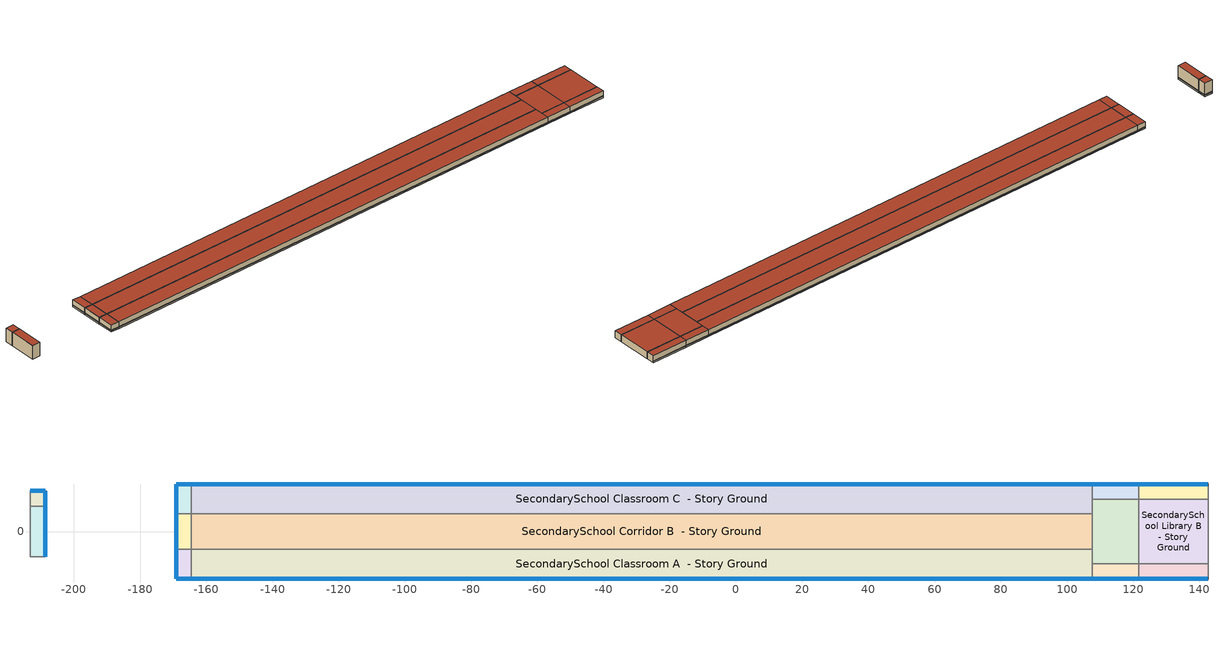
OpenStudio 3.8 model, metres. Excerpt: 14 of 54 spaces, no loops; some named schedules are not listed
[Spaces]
SecondarySchool Classroom A end_a - Story Ground
 floor ground (Foundation F 126 Perim 1346 Area 4062): -169.07,-14.28 -169.07,-5.4 -164.5,-5.4 -164.5,-14.28 z0
 wall outside: -169.07,-5.4 -169.07,-14.28 -164.5,-14.28 z0:3.96
 wall to SecondarySchool Corridor B end_a - Story Ground: -164.5,-5.4 -169.07,-5.4 z0:3.96
 wall to SecondarySchool Classroom A  - Story Ground: -164.5,-14.28 -164.5,-5.4 z0:3.96
 window (Window U-0.56 SHGC 0.39): -169.05,-14.28 -164.53,-14.28 / -169.07,-5.42 -169.07,-14.26 z0.76:1
 roof outside: -164.5,-14.28 -164.5,-5.4 -169.07,-5.4 -169.07,-14.28 z3.96
SecondarySchool Corridor B end_a - Story Ground
 floor ground (Foundation F 126 Perim 108 Area 4937): -169.07,-5.4 -169.07,5.4 -164.5,5.4 -164.5,-5.4 z0
 wall outside: -169.07,5.4 -169.07,-5.4 z0:3.96
 wall to SecondarySchool Classroom C end_a - Story Ground: -164.5,5.4 -169.07,5.4 z0:3.96
 wall to SecondarySchool Corridor B  - Story Ground: -164.5,-5.4 -164.5,5.4 z0:3.96
 window (Window U-0.56 SHGC 0.39): -169.07,5.37 -169.07,-5.37 z0.76:1
 roof outside: -164.5,-5.4 -164.5,5.4 -169.07,5.4 -169.07,-5.4 z3.96
SecondarySchool Classroom C end_a - Story Ground
 floor ground (Foundation F 126 Perim 1346 Area 4062): -169.07,5.4 -169.07,14.28 -164.5,14.28 -164.5,5.4 z0
 wall outside: -164.5,14.28 -169.07,14.28 -169.07,5.4 z0:3.96
 wall to SecondarySchool Classroom C  - Story Ground: -164.5,5.4 -164.5,14.28 z0:3.96
 window (Window U-0.56 SHGC 0.39): -169.07,14.26 -169.07,5.42 / -164.53,14.28 -169.05,14.28 z0.76:1
 roof outside: -164.5,5.4 -164.5,14.28 -169.07,14.28 -169.07,5.4 z3.96
SecondarySchool Classroom A  - Story Ground
 floor ground (Foundation F 126 Perim 27211 Area 241759): -164.5,-14.28 -164.5,-5.4 107.61,-5.4 107.61,-14.28 z0
 wall outside: -164.5,-14.28 107.61,-14.28 z0:3.96
 wall to SecondarySchool Corridor B  - Story Ground: 107.61,-5.4 -164.5,-5.4 z0:3.96
 wall to SecondarySchool Mechanical A  - Story Ground: 107.61,-14.28 107.61,-9.71 z0:3.96
 wall to SecondarySchool Mechanical B  - Story Ground: 107.61,-9.71 107.61,-5.4 z0:3.96
 window (Window U-0.56 SHGC 0.39): -164.48,-14.28 107.58,-14.28 z0.76:1
 roof outside: 107.61,-14.28 107.61,-5.4 -164.5,-5.4 -164.5,-14.28 z3.96
SecondarySchool Corridor B  - Story Ground
 floor ground (Foundation F 126 Perim 0 Area 293839): -164.5,-5.4 -164.5,5.4 107.61,5.4 107.61,-5.4 z0
 wall to SecondarySchool Classroom C  - Story Ground: 107.61,5.4 -164.5,5.4 z0:3.96
 wall to SecondarySchool Mechanical B  - Story Ground: 107.61,-5.4 107.61,5.4 z0:3.96
 roof outside: 107.61,-5.4 107.61,5.4 -164.5,5.4 -164.5,-5.4 z3.96
SecondarySchool Classroom C  - Story Ground
 floor ground (Foundation F 126 Perim 27211 Area 241759): -164.5,5.4 -164.5,14.28 107.61,14.28 107.61,5.4 z0
 wall outside: 107.61,14.28 -164.5,14.28 z0:3.96
 wall to SecondarySchool Mechanical B  - Story Ground: 107.61,5.4 107.61,9.71 z0:3.96
 wall to SecondarySchool Mechanical C  - Story Ground: 107.61,9.71 107.61,14.28 z0:3.96
 window (Window U-0.56 SHGC 0.39): 107.58,14.28 -164.48,14.28 z0.76:1
 roof outside: 107.61,5.4 107.61,14.28 -164.5,14.28 -164.5,5.4 z3.96
SecondarySchool Mechanical A  - Story Ground
 floor ground (Foundation F 126 Perim 1405 Area 6425): 107.61,-14.28 107.61,-9.71 121.66,-9.71 121.66,-14.28 z0
 wall outside: 107.61,-14.28 121.66,-14.28 z0:3.96
 wall to SecondarySchool Mechanical B  - Story Ground: 121.66,-9.71 107.61,-9.71 z0:3.96
 wall to SecondarySchool Library A  - Story Ground: 121.66,-14.28 121.66,-9.71 z0:3.96
 window (Window U-0.56 SHGC 0.39): 107.63,-14.28 121.63,-14.28 z0.76:1
 roof outside: 121.66,-14.28 121.66,-9.71 107.61,-9.71 107.61,-14.28 z3.96
SecondarySchool Mechanical B  - Story Ground
 floor ground (Foundation F 126 Perim 0 Area 27298): 107.61,-9.71 107.61,9.71 121.66,9.71 121.66,-9.71 z0
 wall to SecondarySchool Mechanical C  - Story Ground: 121.66,9.71 107.61,9.71 z0:3.96
 wall to SecondarySchool Library B  - Story Ground: 121.66,-9.71 121.66,9.71 z0:3.96
 roof outside: 121.66,-9.71 121.66,9.71 107.61,9.71 107.61,-9.71 z3.96
SecondarySchool Mechanical C  - Story Ground
 floor ground (Foundation F 126 Perim 1405 Area 6425): 107.61,9.71 107.61,14.28 121.66,14.28 121.66,9.71 z0
 wall outside: 121.66,14.28 107.61,14.28 z0:3.96
 wall to SecondarySchool Library C  - Story Ground: 121.66,9.71 121.66,14.28 z0:3.96
 window (Window U-0.56 SHGC 0.39): 121.63,14.28 107.63,14.28 z0.76:1
 roof outside: 121.66,9.71 121.66,14.28 107.61,14.28 107.61,9.71 z3.96
SecondarySchool Library A  - Story Ground
 floor ground (Foundation F 126 Perim 2093 Area 9568): 121.66,-14.28 121.66,-9.71 142.59,-9.71 142.59,-14.28 z0
 wall outside: 121.66,-14.28 142.59,-14.28 z0:3.96
 wall to SecondarySchool Library B  - Story Ground: 142.59,-9.71 121.66,-9.71 z0:3.96
 wall to SecondarySchool Office A  - Story Ground: 142.59,-14.28 142.59,-9.71 z0:3.96
 window (Window U-0.56 SHGC 0.39): 121.68,-14.28 142.56,-14.28 z0.76:1
 roof outside: 142.59,-14.28 142.59,-9.71 121.66,-9.71 121.66,-14.28 z3.96
SecondarySchool Library B  - Story Ground
 floor ground (Foundation F 126 Perim 0 Area 40648): 121.66,-9.71 121.66,9.71 142.59,9.71 142.59,-9.71 z0
 wall to SecondarySchool Library C  - Story Ground: 142.59,9.71 121.66,9.71 z0:3.96
 wall to SecondarySchool Office B  - Story Ground: 142.59,-9.71 142.59,9.71 z0:3.96
 roof outside: 142.59,-9.71 142.59,9.71 121.66,9.71 121.66,-9.71 z3.96
SecondarySchool Library C  - Story Ground
 floor ground (Foundation F 126 Perim 2093 Area 9568): 121.66,9.71 121.66,14.28 142.59,14.28 142.59,9.71 z0
 wall outside: 142.59,14.28 121.66,14.28 z0:3.96
 wall to SecondarySchool Office C  - Story Ground: 142.59,9.71 142.59,14.28 z0:3.96
 window (Window U-0.56 SHGC 0.39): 142.56,14.28 121.68,14.28 z0.76:1
 roof outside: 142.59,9.71 142.59,14.28 121.66,14.28 121.66,9.71 z3.96
SecondarySchool Gym - audience B end_b - Story Ground
 floor ground (Foundation F 126 Perim 1534 Area 7011): -213.27,-7.67 -213.27,7.67 -208.7,7.67 -208.7,-7.67 z0
 wall outside: -208.7,-7.67 -208.7,7.67 z0:7.92
 wall to SecondarySchool Gym - audience B  - Story Ground: -213.27,7.67 -213.27,-7.67 z0:7.92
 wall to SecondarySchool Gym - audience C end_b - Story Ground: -208.7,7.67 -213.27,7.67 z0:7.92
 wall to SecondarySchool Gym - audience A end_b - Story Ground: -213.27,-7.67 -208.7,-7.67 z0:7.92
 window (Window U-0.56 SHGC 0.39): -208.7,-7.64 -208.7,7.64 z0.76:1.24
 roof outside: -208.7,-7.67 -208.7,7.67 -213.27,7.67 -213.27,-7.67 z7.92
SecondarySchool Gym - audience C end_b - Story Ground
 floor ground (Foundation F 126 Perim 914 Area 209): -213.27,7.67 -213.27,12.24 -208.7,12.24 -208.7,7.67 z0
 wall outside: -208.7,7.67 -208.7,12.24 -213.27,12.24 z0:7.92
 wall to SecondarySchool Gym - audience C  - Story Ground: -213.27,12.24 -213.27,7.67 z0:7.92
 window (Window U-0.56 SHGC 0.39): -208.72,12.24 -213.24,12.24 / -208.7,7.69 -208.7,12.21 z0.76:1.24
 roof outside: -208.7,7.67 -208.7,12.24 -213.27,12.24 -213.27,7.67 z7.92
[Site]
Teterboro_NJ_USA: Latitude {deg}=40.85; Longitude {deg}=-74.06; Time Zone {hr}=-5; Elevation {m}=2; Terrain=City
[Site:WaterMainsTemperature]
Calculation Method=Correlation; Annual Average Outdoor Air Temperature {C}=13.1142; Maximum Difference In Monthly Average Outdoor Air Temperatures {deltaC}=26.67
[SizingPeriod:DesignDay] Barometric Pressure {Pa}=101301; Rain Indicator=No; Snow Indicator=No; Day of Month=21; Daylight Saving Time Indicator=No; Humidity Condition Type=Wetbulb; Dry-Bulb Temperature Range Modifier Type=DefaultMultipliers
Name | Maximum Dry-Bulb Temperature {C} | Daily Dry-Bulb Temperature Range {deltaC} | Wind Speed {m/s} | Wind Direction {deg} | Month | Day Type | Wetbulb or DewPoint at Maximum Dry-Bulb {C} | Solar Model Indicator | ASHRAE Clear Sky Optical Depth for Beam Irradiance | ASHRAE Clear Sky Optical Depth for Diffuse Irradiance | Sky Clearness
Teterboro Ann Clg .4% Condns DB=>MWB 1 | 33.6 | 9.6 | 4.7 | 240 | 7 | SummerDesignDay | 23.6 | ASHRAETau | 0.452 | 2.128
Teterboro Ann Clg .4% Condns WB=>MDB 1 | 30.9 | 9.6 | 4.7 | 240 | 7 | SummerDesignDay | 25.4 | ASHRAETau | 0.452 | 2.128
Teterboro Ann Htg 99.6% Condns DB 1 | -11.4 | 0 | 4.6 | 300 | 1 | WinterDesignDay | -11.4 | ASHRAEClearSky |  |  | 0
Teterboro August .4% Condns DB=>MCWB 1 | 34.9 | 9.5 | 4.7 | 240 | 8 | SummerDesignDay | 24.8 | ASHRAETau | 0.439 | 2.191
[ClimateZones]
Climate Zone Institution Name 1=ASHRAE; Climate Zone Document Name 1=ANSI/ASHRAE Standard 169; Climate Zone Document Year 1=2006; Climate Zone Value 1=ASHRAE 169-2013-5A
[Building]
ComStock DOE Ref 1980-2004|SecondarySchool: Default Construction Set=ComStock DOE Ref 1980-2004 - SecSchl - ASHRAE 169-2013-5A; Default Schedule Set=Building Default Schedule Set; Standards Building Type=SecondarySchool
[Site:GroundTemperature:FCfactorMethod]
January Ground Temperature {C}=9.7; February Ground Temperature {C}=6; March Ground Temperature {C}=-2.2; April Ground Temperature {C}=-3.4; May Ground Temperature {C}=-4.2; June Ground Temperature {C}=2.7; July Ground Temperature {C}=7.5; August Ground Temperature {C}=13.7; September Ground Temperature {C}=18.6; October Ground Temperature {C}=22; November Ground Temperature {C}=20.7; December Ground Temperature {C}=16.5
[Construction:FfactorGroundFloor] F-Factor {W/m-K}=1.26344
Name | Area {m2} | PerimeterExposed {m}
Foundation F 126 Perim 914 Area 209 | 20.9032 | 9.144
Foundation F 126 Perim 1534 Area 7011 | 70.1119 | 15.3351
Foundation F 126 Perim 1405 Area 6425 | 64.2536 | 14.0537
Foundation F 126 Perim 27211 Area 241759 | 2417.59 | 272.105
Foundation F 126 Perim 2093 Area 9568 | 95.6756 | 20.9264
Foundation F 126 Perim 0 Area 27298 | 272.983 | 0
Foundation F 126 Perim 0 Area 40648 | 406.48 | 0
Foundation F 126 Perim 1346 Area 4062 | 40.6211 | 13.4568
Foundation F 126 Perim 108 Area 4937 | 49.3717 | 10.7987
Foundation F 126 Perim 0 Area 293839 | 2938.39 | 0
[DefaultConstructionSet]
ComStock DOE Ref 1980-2004 - SecSchl - ASHRAE 169-2013-5A: Default Exterior Surface Constructions=Default Surface Constructions 1; Default Interior Surface Constructions=Default Surface Constructions 2; Default Ground Contact Surface Constructions=Default Surface Constructions 3; Default Exterior SubSurface Constructions=Default Sub Surface Constructions 1; Default Interior SubSurface Constructions=Default Sub Surface Constructions 2; Interior Partition Construction=Typical Interior Partition
[DefaultSurfaceConstructions]
Name | Floor Construction | Wall Construction | Roof Ceiling Construction
Default Surface Constructions 1 | Typical Insulated Exterior Mass Floor | Typical Insulated Wood Framed Exterior Wall R-12.2 | Typical IEAD Roof R-18.87
Default Surface Constructions 2 | Typical Interior Floor | Typical Interior Wall | Typical Interior Ceiling
Default Surface Constructions 3 | Typical Insulated Carpeted 6in Slab Floor | Typical Insulated Basement Mass Wall R-10.0
[Construction]
Typical Insulated Exterior Mass Floor: Typical Insulation R-10.02, 4 in. Normalweight Concrete Floor, Typical Carpet Pad
Typical IEAD Roof R-18.87: Roof Membrane, Typical Insulation R-17.75, Metal Roof Surface
Typical Interior Floor: 100mm Normalweight concrete floor, CP02 CARPET PAD
Typical Interior Wall: G01 13mm gypsum board, G01 13mm gypsum board
Typical Interior Ceiling: CP02 CARPET PAD, 100mm Normalweight concrete floor
Typical Insulated Carpeted 6in Slab Floor: 6 in. Normalweight Concrete Floor, Typical Carpet Pad
Typical Insulated Basement Mass Wall R-10.0: Typical Insulation R-8.45, 8 in. Concrete Block Basement Wall
U 0.59 SHGC 0.39 Simple Glazing Window U-0.59 SHGC 0.39: U 0.59 SHGC 0.39 Simple Glazing U-0.59 SHGC 0.39
U 0.59 SHGC 0.39 Simple Glazing Window U-0.59 SHGC 0.39 1: U 0.59 SHGC 0.39 Simple Glazing U-0.59 SHGC 0.39 1
Typical Insulated Metal Door: F08 Metal surface, Typical Insulation R-10.02 1
U 0.88 SHGC 0.16 Sgl Ref-A-L Clr 6mm: REF A CLEAR LO 6MM
Typical Overhead Door: Typical Insulation R-10.02 1
Typical Interior Window: Clear 3mm
Typical Interior Door; Typical Interior Partition: G05 25mm wood
Typical Insulated Wood Framed Exterior Wall R-12.2: 25mm Stucco, 5/8 in. Gypsum Board, Typical Insulation R-10.02 1, 5/8 in. Gypsum Board
InteriorFurnishings 1: Std Wood 6inch 1
Window U-0.56 SHGC 0.39: Simple Glazing Double - LowE - Clear - Aluminum
[Material:NoMass] Roughness=Smooth; Thermal Absorptance=0.9; Solar Absorptance=0.7
Name | Thermal Resistance {m2-K/W} | Visible Absorptance
Typical Insulation R-10.02; Typical Insulation R-10.02 1 | 1.76396 | 0.7
Typical Carpet Pad; CP02 CARPET PAD | 0.21648 | 0.8
Typical Insulation R-17.75 | 3.12608 | 0.7
Typical Insulation R-8.45 | 1.4881 | 0.7
[Material] Thermal Absorptance=0.9
Name | Roughness | Thickness {m} | Conductivity {W/m-K} | Density {kg/m3} | Specific Heat {J/kg-K} | Solar Absorptance | Visible Absorptance
4 in. Normalweight Concrete Floor | MediumRough | 0.1016 | 2.31 | 2322 | 832 | 0.7 | 0.7
25mm Stucco | Smooth | 0.0254 | 0.72 | 1856 | 840 | 0.7 | 0.7
5/8 in. Gypsum Board | MediumSmooth | 0.0159 | 0.16 | 800 | 1090 | 0.7 | 0.7
Roof Membrane | VeryRough | 0.0095 | 0.16 | 1121.29 | 1460 | 0.7 | 0.7
Metal Roof Surface; F08 Metal surface | Smooth | 0.0008 | 45.28 | 7824 | 500 | 0.7 | 0.7
100mm Normalweight concrete floor | MediumRough | 0.1016 | 2.31045 | 2322 | 832.557 | 0.7 | 0.7
G01 13mm gypsum board | Smooth | 0.0127 | 0.160031 | 800.001 | 1090.73 | 0.7 | 0.5
6 in. Normalweight Concrete Floor | MediumRough | 0.1524 | 2.31 | 2322 | 832 | 0.7 | 0.7
8 in. Concrete Block Basement Wall | MediumRough | 0.2032 | 1.326 | 1842 | 912 | 0.7 | 0.7
G05 25mm wood | MediumSmooth | 0.0254 | 0.15 | 608 | 1630 | 0.5 | 0.5
Std Wood 6inch 1 | MediumSmooth | 0.15 | 0.12 | 540 | 1210 | 0.7 | 0.7
[DefaultSubSurfaceConstructions]
Name | Fixed Window Construction | Operable Window Construction | Door Construction | Glass Door Construction | Overhead Door Construction | Tubular Daylight Dome Construction | Tubular Daylight Diffuser Construction
Default Sub Surface Constructions 1 | U 0.59 SHGC 0.39 Simple Glazing Window U-0.59 SHGC 0.39 | U 0.59 SHGC 0.39 Simple Glazing Window U-0.59 SHGC 0.39 1 | Typical Insulated Metal Door | U 0.88 SHGC 0.16 Sgl Ref-A-L Clr 6mm | Typical Overhead Door | Typical Interior Window | Typical Interior Window
Default Sub Surface Constructions 2 | Typical Interior Window | Typical Interior Window | Typical Interior Door
[WindowMaterial:SimpleGlazingSystem]
Name | U-Factor {W/m2-K} | Solar Heat Gain Coefficient | Visible Transmittance
U 0.59 SHGC 0.39 Simple Glazing U-0.59 SHGC 0.39; U 0.59 SHGC 0.39 Simple Glazing U-0.59 SHGC 0.39 1 | 3.35018 | 0.39 | 0.31
Simple Glazing Double - LowE - Clear - Aluminum | 3.17415 | 0.386 | 0.591
[WindowMaterial:Glazing] Optical Data Type=SpectralAverage; Infrared Transmittance at Normal Incidence=0; Front Side Infrared Hemispherical Emissivity=0.84; Conductivity {W/m-K}=0.9; Dirt Correction Factor for Solar and Visible Transmittance=1; Solar Diffusing=No
Name | Thickness {m} | Solar Transmittance at Normal Incidence | Front Side Solar Reflectance at Normal Incidence | Back Side Solar Reflectance at Normal Incidence | Visible Transmittance at Normal Incidence | Front Side Visible Reflectance at Normal Incidence | Back Side Visible Reflectance at Normal Incidence | Back Side Infrared Hemispherical Emissivity
REF A CLEAR LO 6MM | 0.006 | 0.066 | 0.341 | 0.493 | 0.08 | 0.41 | 0.37 | 0.4
Clear 3mm | 0.003 | 0.837 | 0.075 | 0.075 | 0.898 | 0.081 | 0.081 | 0.84
[SpaceType] Standards Building Type=SecondarySchool
Name | Default Schedule Set | Design Specification Outdoor Air Object | Standards Space Type
SecondarySchool Mechanical - ComStock DOE Ref 1980-2004 | SecondarySchool Mechanical Schedule Set | SecondarySchool Mechanical Ventilation | Mechanical
SecondarySchool Library - ComStock DOE Ref 1980-2004 | SecondarySchool Library Schedule Set | SecondarySchool Library Ventilation | Library
SecondarySchool Gym - audience - ComStock DOE Ref 1980-2004 | SecondarySchool Gym - audience Schedule Set | SecondarySchool Gym - audience Ventilation | Gym - audience
SecondarySchool Corridor - ComStock DOE Ref 1980-2004 | SecondarySchool Corridor Schedule Set | SecondarySchool Corridor Ventilation | Corridor
SecondarySchool Classroom - ComStock DOE Ref 1980-2004 | SecondarySchool Classroom Schedule Set | SecondarySchool Classroom Ventilation | Classroom
[BuildingStory]
Story Ground: Nominal Z Coordinate {m}=0; Nominal Floor to Floor Height {m}=3.9624
[Space] Building Story=Story Ground
Name | Space Type | Thermal Zone
SecondarySchool Classroom A end_a - Story Ground | SecondarySchool Classroom - ComStock DOE Ref 1980-2004 | Zone SecondarySchool Classroom A end_a - Story Ground
SecondarySchool Corridor B end_a - Story Ground | SecondarySchool Corridor - ComStock DOE Ref 1980-2004 | Zone SecondarySchool Corridor B end_a - Story Ground
SecondarySchool Classroom C end_a - Story Ground | SecondarySchool Classroom - ComStock DOE Ref 1980-2004 | Zone SecondarySchool Classroom C end_a - Story Ground
SecondarySchool Classroom A  - Story Ground | SecondarySchool Classroom - ComStock DOE Ref 1980-2004 | Zone SecondarySchool Classroom A  - Story Ground
SecondarySchool Corridor B  - Story Ground | SecondarySchool Corridor - ComStock DOE Ref 1980-2004 | Zone SecondarySchool Corridor B  - Story Ground
SecondarySchool Classroom C  - Story Ground | SecondarySchool Classroom - ComStock DOE Ref 1980-2004 | Zone SecondarySchool Classroom C  - Story Ground
SecondarySchool Mechanical A  - Story Ground | SecondarySchool Mechanical - ComStock DOE Ref 1980-2004 | Zone SecondarySchool Mechanical A  - Story Ground
SecondarySchool Mechanical B  - Story Ground | SecondarySchool Mechanical - ComStock DOE Ref 1980-2004 | Zone SecondarySchool Mechanical B  - Story Ground
SecondarySchool Mechanical C  - Story Ground | SecondarySchool Mechanical - ComStock DOE Ref 1980-2004 | Zone SecondarySchool Mechanical C  - Story Ground
SecondarySchool Library A  - Story Ground | SecondarySchool Library - ComStock DOE Ref 1980-2004 | Zone SecondarySchool Library A  - Story Ground
SecondarySchool Library B  - Story Ground | SecondarySchool Library - ComStock DOE Ref 1980-2004 | Zone SecondarySchool Library B  - Story Ground
SecondarySchool Library C  - Story Ground | SecondarySchool Library - ComStock DOE Ref 1980-2004 | Zone SecondarySchool Library C  - Story Ground
SecondarySchool Gym - audience B end_b - Story Ground | SecondarySchool Gym - audience - ComStock DOE Ref 1980-2004 | Zone SecondarySchool Gym - audience B end_b - Story Ground
SecondarySchool Gym - audience C end_b - Story Ground | SecondarySchool Gym - audience - ComStock DOE Ref 1980-2004 | Zone SecondarySchool Gym - audience C end_b - Story Ground
[ThermalZone] Multiplier=1; Use Ideal Air Loads=No
Name | Thermostat
Zone SecondarySchool Classroom A end_a - Story Ground | SecondarySchool Classroom - ComStock DOE Ref 1980-2004 Thermostat 1
Zone SecondarySchool Corridor B end_a - Story Ground | SecondarySchool Corridor - ComStock DOE Ref 1980-2004 Thermostat 1
Zone SecondarySchool Classroom C end_a - Story Ground | SecondarySchool Classroom - ComStock DOE Ref 1980-2004 Thermostat 3
Zone SecondarySchool Classroom A  - Story Ground | SecondarySchool Classroom - ComStock DOE Ref 1980-2004 Thermostat
Zone SecondarySchool Corridor B  - Story Ground | SecondarySchool Corridor - ComStock DOE Ref 1980-2004 Thermostat
Zone SecondarySchool Classroom C  - Story Ground | SecondarySchool Classroom - ComStock DOE Ref 1980-2004 Thermostat 2
Zone SecondarySchool Mechanical A  - Story Ground | SecondarySchool Mechanical - ComStock DOE Ref 1980-2004 Thermostat
Zone SecondarySchool Mechanical B  - Story Ground | SecondarySchool Mechanical - ComStock DOE Ref 1980-2004 Thermostat 2
Zone SecondarySchool Mechanical C  - Story Ground | SecondarySchool Mechanical - ComStock DOE Ref 1980-2004 Thermostat 4
Zone SecondarySchool Library A  - Story Ground | SecondarySchool Library - ComStock DOE Ref 1980-2004 Thermostat
Zone SecondarySchool Library B  - Story Ground | SecondarySchool Library - ComStock DOE Ref 1980-2004 Thermostat 1
Zone SecondarySchool Library C  - Story Ground | SecondarySchool Library - ComStock DOE Ref 1980-2004 Thermostat 2
Zone SecondarySchool Gym - audience B end_b - Story Ground | SecondarySchool Gym - audience - ComStock DOE Ref 1980-2004 Thermostat 3
Zone SecondarySchool Gym - audience C end_b - Story Ground | SecondarySchool Gym - audience - ComStock DOE Ref 1980-2004 Thermostat 5
[People:Definition] Number of People Calculation Method=People/Area; Fraction Radiant=0.3
Name | People per Space Floor Area {person/m2}
SecondarySchool Classroom People Definition | 0.249938
SecondarySchool Corridor People Definition | 0.100212
SecondarySchool Gym - audience People Definition | 0.300313
SecondarySchool Library People Definition | 0.229702
SecondarySchool Mechanical People Definition | 0.0100104
[People] Work Efficiency Schedule=Work Efficiency Schedule; Clothing Insulation Schedule=Clothing Schedule; Air Velocity Schedule=Air Velocity Schedule; Multiplier=1
Name | People Definition | Space or SpaceType
SecondarySchool Classroom People | SecondarySchool Classroom People Definition | SecondarySchool Classroom - ComStock DOE Ref 1980-2004
SecondarySchool Corridor People | SecondarySchool Corridor People Definition | SecondarySchool Corridor - ComStock DOE Ref 1980-2004
SecondarySchool Gym - audience People | SecondarySchool Gym - audience People Definition | SecondarySchool Gym - audience - ComStock DOE Ref 1980-2004
SecondarySchool Library People | SecondarySchool Library People Definition | SecondarySchool Library - ComStock DOE Ref 1980-2004
SecondarySchool Mechanical People | SecondarySchool Mechanical People Definition | SecondarySchool Mechanical - ComStock DOE Ref 1980-2004
[Lights:Definition] Design Level Calculation Method=Watts/Area; Fraction Visible=0.2; Return Air Fraction=0
Name | Watts per Space Floor Area {W/m2} | Fraction Radiant
SecondarySchool Gym - audience - ComStock DOE Ref 1980-2004 General Lights Definition | 8.2042 | 0.465
SecondarySchool Library - ComStock DOE Ref 1980-2004 General Lights Definition | 5.64414 | 0.31
SecondarySchool Library - ComStock DOE Ref 1980-2004 Task Lights Definition | 11.0968 | 0.125
SecondarySchool Mechanical - ComStock DOE Ref 1980-2004 General Lights Definition | 3.92888 | 0.31
SecondarySchool Mechanical - ComStock DOE Ref 1980-2004 Task Lights Definition | 3.02684 | 0.125
SecondarySchool Corridor - ComStock DOE Ref 1980-2004 General Lights Definition | 2.94907 | 0.31
SecondarySchool Classroom - ComStock DOE Ref 1980-2004 General Lights Definition | 6.25559 | 0.31
[ElectricEquipment:Definition] Design Level Calculation Method=Watts/Area; Fraction Latent=0; Fraction Radiant=0.5; Fraction Lost=0
Name | Watts per Space Floor Area {W/m2}
SecondarySchool Classroom Elec Equip Definition | 3.45304
SecondarySchool Corridor Elec Equip Definition | 0.854897
SecondarySchool Gym - audience Elec Equip Definition | 0.850128
SecondarySchool Library Elec Equip Definition | 0.687635
SecondarySchool Mechanical Elec Equip Definition | 1.85847
[ElectricEquipment] Schedule=Education_School BLDG_EQUIP_EndUseData BPR Adjusted
Name | Electric Equipment Definition | Space or SpaceType
SecondarySchool Classroom Elec Equip | SecondarySchool Classroom Elec Equip Definition | SecondarySchool Classroom - ComStock DOE Ref 1980-2004
SecondarySchool Corridor Elec Equip | SecondarySchool Corridor Elec Equip Definition | SecondarySchool Corridor - ComStock DOE Ref 1980-2004
SecondarySchool Gym - audience Elec Equip | SecondarySchool Gym - audience Elec Equip Definition | SecondarySchool Gym - audience - ComStock DOE Ref 1980-2004
SecondarySchool Library Elec Equip | SecondarySchool Library Elec Equip Definition | SecondarySchool Library - ComStock DOE Ref 1980-2004
SecondarySchool Mechanical Elec Equip | SecondarySchool Mechanical Elec Equip Definition | SecondarySchool Mechanical - ComStock DOE Ref 1980-2004
[DesignSpecification:OutdoorAir] Outdoor Air Method=Sum
Name | Outdoor Air Flow per Person {m3/s-person} | Outdoor Air Flow per Floor Area {m3/s-m2}
SecondarySchool Classroom Ventilation; SecondarySchool Library Ventilation | 0.00799951
SecondarySchool Corridor Ventilation |  | 0.000508
SecondarySchool Gym - audience Ventilation | 0.00943895
SecondarySchool Mechanical Ventilation |  | 0.000254
[DefaultScheduleSet]
Name | Number of People Schedule | People Activity Level Schedule | Lighting Schedule | Electric Equipment Schedule | Infiltration Schedule | Hours of Operation Schedule
SecondarySchool Classroom Schedule Set; SecondarySchool Corridor Schedule Set; SecondarySchool Library Schedule Set; SecondarySchool Mechanical Schedule Set | SecondarySchool Bldg Occ | SecondarySchool Activity | Education_School BLDG_LIGHT_EndUseData | Education_School BLDG_EQUIP_EndUseData | SecondarySchool Infil
SecondarySchool Gym - audience Schedule Set | SecondarySchool Gym Occ | SecondarySchool Activity | Education_School BLDG_LIGHT_EndUseData | Education_School BLDG_EQUIP_EndUseData | SecondarySchool Infil
Building Default Schedule Set |  |  |  |  |  | Building Hours of Operation NonResidential
[Exterior:Lights:Definition]
Name | Design Level {W}
Parking Areas and Drives Def (W/ft^2) | 0.0414577
Building Facades Def (W/ft^2) | 0.2
Main Entries Def (W/ft) | 30
Other Doors Def (W/ft) | 20
[Exterior:Lights] Schedule=Always On Discrete; Control Option=AstronomicalClock
Name | Exterior Lights Definition | Multiplier
Parking Areas and Drives | Parking Areas and Drives Def (W/ft^2) | 59097.7
Building Facades | Building Facades Def (W/ft^2) | 62594.9
Main Entries | Main Entries Def (W/ft) | 240
Other Doors | Other Doors Def (W/ft) | 147
[ThermostatSetpoint:DualSetpoint] Heating Setpoint Temperature Schedule=SecondarySchool HtgSetp; Cooling Setpoint Temperature Schedule=SecondarySchool ClgSetp
SecondarySchool Classroom - ComStock DOE Ref 1980-2004 Thermostat; SecondarySchool Classroom - ComStock DOE Ref 1980-2004 Thermostat 1; SecondarySchool Classroom - ComStock DOE Ref 1980-2004 Thermostat 2; SecondarySchool Classroom - ComStock DOE Ref 1980-2004 Thermostat 3; SecondarySchool Corridor - ComStock DOE Ref 1980-2004 Thermostat; SecondarySchool Corridor - ComStock DOE Ref 1980-2004 Thermostat 1; SecondarySchool Gym - audience - ComStock DOE Ref 1980-2004 Thermostat 3; SecondarySchool Gym - audience - ComStock DOE Ref 1980-2004 Thermostat 5; SecondarySchool Library - ComStock DOE Ref 1980-2004 Thermostat; SecondarySchool Library - ComStock DOE Ref 1980-2004 Thermostat 1; SecondarySchool Library - ComStock DOE Ref 1980-2004 Thermostat 2; SecondarySchool Mechanical - ComStock DOE Ref 1980-2004 Thermostat; SecondarySchool Mechanical - ComStock DOE Ref 1980-2004 Thermostat 2; SecondarySchool Mechanical - ComStock DOE Ref 1980-2004 Thermostat 4
[InternalMass:Definition]
Internal Mass Definition 2: Construction=InteriorFurnishings 1; Design Level Calculation Method=SurfaceArea/Area; Surface Area per Space Floor Area=2
[InternalMass] Internal Mass Definition=Internal Mass Definition 2; Multiplier=1
Name | Space or SpaceType
SecondarySchool Gym - audience C end_b - Story Ground Mass | SecondarySchool Gym - audience C end_b - Story Ground
SecondarySchool Gym - audience B end_b - Story Ground Mass | SecondarySchool Gym - audience B end_b - Story Ground
SecondarySchool Mechanical C  - Story Ground Mass | SecondarySchool Mechanical C  - Story Ground
SecondarySchool Classroom A  - Story Ground Mass | SecondarySchool Classroom A  - Story Ground
SecondarySchool Mechanical A  - Story Ground Mass | SecondarySchool Mechanical A  - Story Ground
SecondarySchool Classroom C  - Story Ground Mass | SecondarySchool Classroom C  - Story Ground
SecondarySchool Library C  - Story Ground Mass | SecondarySchool Library C  - Story Ground
SecondarySchool Mechanical B  - Story Ground Mass | SecondarySchool Mechanical B  - Story Ground
SecondarySchool Library B  - Story Ground Mass | SecondarySchool Library B  - Story Ground
SecondarySchool Classroom A end_a - Story Ground Mass | SecondarySchool Classroom A end_a - Story Ground
SecondarySchool Corridor B end_a - Story Ground Mass | SecondarySchool Corridor B end_a - Story Ground
SecondarySchool Classroom C end_a - Story Ground Mass | SecondarySchool Classroom C end_a - Story Ground
SecondarySchool Library A  - Story Ground Mass | SecondarySchool Library A  - Story Ground
SecondarySchool Corridor B  - Story Ground Mass | SecondarySchool Corridor B  - Story Ground
[Lights] Schedule=Education_School BLDG_LIGHT_EndUseData BPR Adjusted; Fraction Replaceable=1
Name | Lights Definition | Space or SpaceType
SecondarySchool Gym - audience - ComStock DOE Ref 1980-2004 General Lighting | SecondarySchool Gym - audience - ComStock DOE Ref 1980-2004 General Lights Definition | SecondarySchool Gym - audience - ComStock DOE Ref 1980-2004
SecondarySchool Library - ComStock DOE Ref 1980-2004 General Lighting | SecondarySchool Library - ComStock DOE Ref 1980-2004 General Lights Definition | SecondarySchool Library - ComStock DOE Ref 1980-2004
SecondarySchool Library - ComStock DOE Ref 1980-2004 Task Lighting | SecondarySchool Library - ComStock DOE Ref 1980-2004 Task Lights Definition | SecondarySchool Library - ComStock DOE Ref 1980-2004
SecondarySchool Mechanical - ComStock DOE Ref 1980-2004 General Lighting | SecondarySchool Mechanical - ComStock DOE Ref 1980-2004 General Lights Definition | SecondarySchool Mechanical - ComStock DOE Ref 1980-2004
SecondarySchool Mechanical - ComStock DOE Ref 1980-2004 Task Lighting | SecondarySchool Mechanical - ComStock DOE Ref 1980-2004 Task Lights Definition | SecondarySchool Mechanical - ComStock DOE Ref 1980-2004
SecondarySchool Corridor - ComStock DOE Ref 1980-2004 General Lighting | SecondarySchool Corridor - ComStock DOE Ref 1980-2004 General Lights Definition | SecondarySchool Corridor - ComStock DOE Ref 1980-2004
SecondarySchool Classroom - ComStock DOE Ref 1980-2004 General Lighting | SecondarySchool Classroom - ComStock DOE Ref 1980-2004 General Lights Definition | SecondarySchool Classroom - ComStock DOE Ref 1980-2004
[SpaceInfiltration:DesignFlowRate] Design Flow Rate Calculation Method=Flow/ExteriorArea; Flow per Exterior Surface Area {m3/s-m2}=0.00268633; Velocity Term Coefficient=0
Name | Space or SpaceType | Schedule | Constant Term Coefficient | Temperature Term Coefficient | Velocity Squared Term Coefficient
SecondarySchool Gym - audience C end_b - Story Ground HVAC On Infiltration | SecondarySchool Gym - audience C end_b - Story Ground | Infiltration HVAC On Schedule | 0.1019 | 0.0077 | 0.0877
SecondarySchool Gym - audience C end_b - Story Ground HVAC Off Infiltration | SecondarySchool Gym - audience C end_b - Story Ground | Infiltration HVAC Off Schedule | 0 | 0.0156 | 0.105
SecondarySchool Gym - audience B end_b - Story Ground HVAC On Infiltration | SecondarySchool Gym - audience B end_b - Story Ground | Infiltration HVAC On Schedule | 0.1019 | 0.0077 | 0.0877
SecondarySchool Gym - audience B end_b - Story Ground HVAC Off Infiltration | SecondarySchool Gym - audience B end_b - Story Ground | Infiltration HVAC Off Schedule | 0 | 0.0156 | 0.105
SecondarySchool Mechanical C  - Story Ground HVAC On Infiltration | SecondarySchool Mechanical C  - Story Ground | Infiltration HVAC On Schedule | 0.1019 | 0.0077 | 0.0877
SecondarySchool Mechanical C  - Story Ground HVAC Off Infiltration | SecondarySchool Mechanical C  - Story Ground | Infiltration HVAC Off Schedule | 0 | 0.0156 | 0.105
SecondarySchool Classroom A  - Story Ground HVAC On Infiltration | SecondarySchool Classroom A  - Story Ground | Infiltration HVAC On Schedule | 0.1019 | 0.0077 | 0.0877
SecondarySchool Classroom A  - Story Ground HVAC Off Infiltration | SecondarySchool Classroom A  - Story Ground | Infiltration HVAC Off Schedule | 0 | 0.0156 | 0.105
SecondarySchool Mechanical A  - Story Ground HVAC On Infiltration | SecondarySchool Mechanical A  - Story Ground | Infiltration HVAC On Schedule | 0.1019 | 0.0077 | 0.0877
SecondarySchool Mechanical A  - Story Ground HVAC Off Infiltration | SecondarySchool Mechanical A  - Story Ground | Infiltration HVAC Off Schedule | 0 | 0.0156 | 0.105
SecondarySchool Classroom C  - Story Ground HVAC On Infiltration | SecondarySchool Classroom C  - Story Ground | Infiltration HVAC On Schedule | 0.1019 | 0.0077 | 0.0877
SecondarySchool Classroom C  - Story Ground HVAC Off Infiltration | SecondarySchool Classroom C  - Story Ground | Infiltration HVAC Off Schedule | 0 | 0.0156 | 0.105
SecondarySchool Library C  - Story Ground HVAC On Infiltration | SecondarySchool Library C  - Story Ground | Infiltration HVAC On Schedule | 0.1019 | 0.0077 | 0.0877
SecondarySchool Library C  - Story Ground HVAC Off Infiltration | SecondarySchool Library C  - Story Ground | Infiltration HVAC Off Schedule | 0 | 0.0156 | 0.105
SecondarySchool Mechanical B  - Story Ground HVAC On Infiltration | SecondarySchool Mechanical B  - Story Ground | Infiltration HVAC On Schedule | 0.1019 | 0.0077 | 0.0877
SecondarySchool Mechanical B  - Story Ground HVAC Off Infiltration | SecondarySchool Mechanical B  - Story Ground | Infiltration HVAC Off Schedule | 0 | 0.0156 | 0.105
SecondarySchool Library B  - Story Ground HVAC On Infiltration | SecondarySchool Library B  - Story Ground | Infiltration HVAC On Schedule | 0.1019 | 0.0077 | 0.0877
SecondarySchool Library B  - Story Ground HVAC Off Infiltration | SecondarySchool Library B  - Story Ground | Infiltration HVAC Off Schedule | 0 | 0.0156 | 0.105
SecondarySchool Classroom A end_a - Story Ground HVAC On Infiltration | SecondarySchool Classroom A end_a - Story Ground | Infiltration HVAC On Schedule | 0.1019 | 0.0077 | 0.0877
SecondarySchool Classroom A end_a - Story Ground HVAC Off Infiltration | SecondarySchool Classroom A end_a - Story Ground | Infiltration HVAC Off Schedule | 0 | 0.0156 | 0.105
SecondarySchool Corridor B end_a - Story Ground HVAC On Infiltration | SecondarySchool Corridor B end_a - Story Ground | Infiltration HVAC On Schedule | 0.1019 | 0.0077 | 0.0877
SecondarySchool Corridor B end_a - Story Ground HVAC Off Infiltration | SecondarySchool Corridor B end_a - Story Ground | Infiltration HVAC Off Schedule | 0 | 0.0156 | 0.105
SecondarySchool Classroom C end_a - Story Ground HVAC On Infiltration | SecondarySchool Classroom C end_a - Story Ground | Infiltration HVAC On Schedule | 0.1019 | 0.0077 | 0.0877
SecondarySchool Classroom C end_a - Story Ground HVAC Off Infiltration | SecondarySchool Classroom C end_a - Story Ground | Infiltration HVAC Off Schedule | 0 | 0.0156 | 0.105
SecondarySchool Library A  - Story Ground HVAC On Infiltration | SecondarySchool Library A  - Story Ground | Infiltration HVAC On Schedule | 0.1019 | 0.0077 | 0.0877
SecondarySchool Library A  - Story Ground HVAC Off Infiltration | SecondarySchool Library A  - Story Ground | Infiltration HVAC Off Schedule | 0 | 0.0156 | 0.105
SecondarySchool Corridor B  - Story Ground HVAC On Infiltration | SecondarySchool Corridor B  - Story Ground | Infiltration HVAC On Schedule | 0.1019 | 0.0077 | 0.0877
SecondarySchool Corridor B  - Story Ground HVAC Off Infiltration | SecondarySchool Corridor B  - Story Ground | Infiltration HVAC Off Schedule | 0 | 0.0156 | 0.105
[Schedule:Ruleset]
SecondarySchool Bldg Occ: Default Day Schedule=SecondarySchool Bldg Occ Default; Summer Design Day Schedule=SecondarySchool Bldg Occ Summer Design Day; Winter Design Day Schedule=SecondarySchool Bldg Occ Winter Design Day
[Schedule:Day]
Clothing Schedule Default Winter Clothes; Education_School BLDG_LIGHT_EndUseData Summer Design Day; Education_School BLDG_EQUIP_EndUseData Summer Design Day: 24, 0, 1
Air Velocity Schedule Default: 24, 0, 0.2
Work Efficiency Schedule Default; Education_School BLDG_LIGHT_EndUseData Winter Design Day; Education_School BLDG_EQUIP_EndUseData Winter Design Day; SecondarySchool Bldg Occ Winter Design Day: 24, 0, 0
SecondarySchool Activity Default: Average, 24, 0, 120
SecondarySchool Activity Winter Design Day; SecondarySchool Activity Summer Design Day: 24, 0, 120
Education_School BLDG_LIGHT_EndUseData Default: Average, 0, 15, 0.122637, 0, 30, 0.122598, 0, 45, 0.122559, 1, 0, 0.12252, 1, 15, 0.122419, 1, 30, 0.122317, 1, 45, 0.122215, 2, 0, 0.122113, 2, 15, 0.122089, 2, 30, 0.122065, 2, 45, 0.122041, 3, 0, 0.122017, 3, 15, 0.121993, 3, 30, 0.121969, 3, 45, 0.121945, 4, 0, 0.121921, 4, 15, 0.121897, 4, 30, 0.121873, 4, 45, 0.121849, 5, 0, 0.121825, 5, 15, 0.121801, 5, 30, 0.121777, 5, 45, 0.121753, 6, 0, 0.121903, 6, 15, 0.122052, 6, 30, 0.122201, 6, 45, 0.122351, 7, 0, 0.122408, 7, 15, 0.122465, 7, 30, 0.122523, 7, 45, 0.12258, 8, 0, 0.126927, 8, 15, 0.131274, 8, 30, 0.135621, 8, 45, 0.139968, 9, 0, 0.162379, 9, 15, 0.18479, 9, 30, 0.207201, 9, 45, 0.229612, 10, 0, 0.281036, 10, 15, 0.332461, 10, 30, 0.383885, 10, 45, 0.43531, 11, 0, 0.475502, 11, 15, 0.515694, 11, 30, 0.555886, 11, 45, 0.596078, 12, 0, 0.599436, 12, 15, 0.602794, 12, 30, 0.606152, 12, 45, 0.609511, 13, 0, 0.624043, 13, 15, 0.638575, 13, 30, 0.653107, 13, 33, 0.65674, 13, 48, 0.640213, 14, 3, 0.640876, 14, 18, 0.641539, 14, 22, 0.641705, 14, 37, 0.640612, 14, 52, 0.63952, 15, 7, 0.638427, 15, 22, 0.637335, 15, 37, 0.628809, 15, 52, 0.620283, 16, 7, 0.611757, 16, 22, 0.603231, 16, 37, 0.58861, 16, 52, 0.573989, 17, 7, 0.559368, 17, 22, 0.544746, 17, 37, 0.521564, 17, 52, 0.498381, 18, 7, 0.475199, 18, 22, 0.452016, 18, 37, 0.438402, 18, 52, 0.424788, 19, 7, 0.411174, 19, 11, 0.40777, 19, 26, 0.350895, 19, 41, 0.322202, 19, 56, 0.29351, 20, 0, 0.286336, 20, 15, 0.275833, 20, 30, 0.26533, 20, 45, 0.254827, 21, 0, 0.244324, 21, 15, 0.22977, 21, 30, 0.215216, 21, 45, 0.200661, 22, 0, 0.186107, 22, 15, 0.170527, 22, 30, 0.154947, 22, 45, 0.139366, 23, 0, 0.123786, 23, 15, 0.123508, 23, 30, 0.123231, 23, 45, 0.122953, 24, 0, 0.122676
Education_School BLDG_EQUIP_EndUseData Default: Average, 0, 15, 0.286262, 0, 30, 0.277075, 0, 45, 0.267888, 1, 0, 0.2587, 1, 15, 0.272775, 1, 30, 0.28685, 1, 45, 0.300925, 2, 0, 0.315, 2, 15, 0.313993, 2, 30, 0.312987, 2, 45, 0.31198, 3, 0, 0.310973, 3, 15, 0.309967, 3, 30, 0.30896, 3, 45, 0.307953, 4, 0, 0.306947, 4, 15, 0.30594, 4, 30, 0.304933, 4, 45, 0.303927, 5, 0, 0.30292, 5, 15, 0.301913, 5, 30, 0.300907, 5, 45, 0.2999, 6, 0, 0.290225, 6, 15, 0.28055, 6, 30, 0.270875, 6, 45, 0.2612, 7, 0, 0.25845, 7, 15, 0.2557, 7, 30, 0.25295, 7, 45, 0.2502, 8, 0, 0.258075, 8, 15, 0.26595, 8, 30, 0.273825, 8, 45, 0.2817, 9, 0, 0.302125, 9, 15, 0.32255, 9, 30, 0.342975, 9, 45, 0.3634, 10, 0, 0.4, 10, 15, 0.4366, 10, 30, 0.4732, 10, 45, 0.5098, 11, 0, 0.550475, 11, 15, 0.59115, 11, 30, 0.631825, 11, 45, 0.6725, 12, 0, 0.709, 12, 15, 0.7455, 12, 30, 0.782, 12, 45, 0.8185, 13, 0, 0.835731, 13, 15, 0.852962, 13, 30, 0.870192, 13, 33, 0.8745, 13, 48, 0.921969, 14, 3, 0.925138, 14, 18, 0.928308, 14, 22, 0.9291, 14, 37, 0.9331, 14, 52, 0.9371, 15, 7, 0.9411, 15, 22, 0.9451, 15, 37, 0.9482, 15, 52, 0.9513, 16, 7, 0.9544, 16, 22, 0.9575, 16, 37, 0.951175, 16, 52, 0.94485, 17, 7, 0.938525, 17, 22, 0.9322, 17, 37, 0.9106, 17, 52, 0.889, 18, 7, 0.8674, 18, 22, 0.8458, 18, 37, 0.800108, 18, 52, 0.754415, 19, 7, 0.708723, 19, 11, 0.6973, 19, 26, 0.5119, 19, 41, 0.4755, 19, 56, 0.4391, 20, 0, 0.43, 20, 15, 0.41015, 20, 30, 0.3903, 20, 45, 0.37045, 21, 0, 0.3506, 21, 15, 0.340475, 21, 30, 0.33035, 21, 45, 0.320225, 22, 0, 0.3101, 22, 15, 0.30635, 22, 30, 0.3026, 22, 45, 0.29885, 23, 0, 0.2951, 23, 15, 0.295187, 23, 30, 0.295275, 23, 45, 0.295362, 24, 0, 0.29545
SecondarySchool Infil Default; SecondarySchool Infil Winter Design Day; SecondarySchool Infil Summer Design Day: 7, 0, 1, 21, 0, 0.5, 24, 0, 1
SecondarySchool Bldg Occ Default: Average, 9, 15, 0, 9, 30, 0.04375, 9, 45, 0.0875, 10, 0, 0.13125, 10, 15, 0.175, 10, 30, 0.21875, 10, 45, 0.2625, 11, 0, 0.30625, 11, 15, 0.35, 11, 30, 0.39375, 11, 45, 0.4375, 12, 0, 0.48125, 12, 15, 0.525, 12, 30, 0.56875, 12, 45, 0.6125, 13, 0, 0.65625, 13, 15, 0.7, 15, 52, 0.7, 16, 7, 0.647619, 16, 22, 0.595238, 16, 37, 0.542857, 16, 52, 0.490476, 17, 7, 0.438095, 17, 22, 0.385714, 17, 37, 0.333333, 17, 52, 0.280952, 18, 7, 0.228571, 18, 22, 0.17619, 18, 30, 0.15, 20, 0, 0.15, 20, 15, 0.1375, 20, 30, 0.125, 20, 45, 0.1125, 21, 0, 0.1, 21, 15, 0.0875, 21, 30, 0.075, 21, 45, 0.0625, 22, 0, 0.05, 22, 15, 0.0375, 22, 30, 0.025, 22, 45, 0.0125, 23, 0, 0, 24, 0, 0
SecondarySchool Bldg Occ Summer Design Day: 8, 0, 0, 21, 0, 0.15, 24, 0, 0
[Schedule:Rule]
Schedule Rule 1: Schedule Ruleset=Clothing Schedule; Rule Order=0; Day Schedule=Clothing Schedule Summer Clothes; Date Specification Type=DateRange; Start Month=5; Start Day=1; End Month=9; End Day=30
Schedule Rule 8: Schedule Ruleset=Education_School BLDG_LIGHT_EndUseData; Rule Order=7; Day Schedule=Education_School BLDG_LIGHT_EndUseData Sat Day; Date Specification Type=DateRange; Start Month=1; Start Day=1; End Month=6; End Day=16; Apply Saturday=Yes
Schedule Rule 9: Schedule Ruleset=Education_School BLDG_LIGHT_EndUseData; Rule Order=6; Day Schedule=Education_School BLDG_LIGHT_EndUseData Sat Day 1; Date Specification Type=DateRange; Start Month=6; Start Day=17; End Month=8; End Day=26; Apply Saturday=Yes
Schedule Rule 10: Schedule Ruleset=Education_School BLDG_LIGHT_EndUseData; Rule Order=5; Day Schedule=Education_School BLDG_LIGHT_EndUseData Sat Day 2; Date Specification Type=DateRange; Start Month=8; Start Day=27; End Month=12; End Day=31; Apply Saturday=Yes
Schedule Rule 11: Schedule Ruleset=Education_School BLDG_LIGHT_EndUseData; Rule Order=4; Day Schedule=Education_School BLDG_LIGHT_EndUseData Sun Day; Date Specification Type=DateRange; Start Month=1; Start Day=1; End Month=6; End Day=16; Apply Sunday=Yes
Schedule Rule 12: Schedule Ruleset=Education_School BLDG_LIGHT_EndUseData; Rule Order=3; Day Schedule=Education_School BLDG_LIGHT_EndUseData Sun Day 1; Date Specification Type=DateRange; Start Month=6; Start Day=17; End Month=8; End Day=26; Apply Sunday=Yes
Schedule Rule 13: Schedule Ruleset=Education_School BLDG_LIGHT_EndUseData; Rule Order=2; Day Schedule=Education_School BLDG_LIGHT_EndUseData Sun Day 2; Date Specification Type=DateRange; Start Month=8; Start Day=27; End Month=12; End Day=31; Apply Sunday=Yes
Schedule Rule 14: Schedule Ruleset=Education_School BLDG_LIGHT_EndUseData; Rule Order=1; Day Schedule=Education_School BLDG_LIGHT_EndUseData Wkdy Day; Date Specification Type=DateRange; Start Month=6; Start Day=17; End Month=8; End Day=26; Apply Monday=Yes; Apply Tuesday=Yes; Apply Wednesday=Yes; Apply Thursday=Yes; Apply Friday=Yes
Schedule Rule 15: Schedule Ruleset=Education_School BLDG_LIGHT_EndUseData; Rule Order=0; Day Schedule=Education_School BLDG_LIGHT_EndUseData Wkdy Day 1; Date Specification Type=DateRange; Start Month=8; Start Day=27; End Month=12; End Day=31; Apply Monday=Yes; Apply Tuesday=Yes; Apply Wednesday=Yes; Apply Thursday=Yes; Apply Friday=Yes
Schedule Rule 17: Schedule Ruleset=Education_School BLDG_EQUIP_EndUseData; Rule Order=4; Day Schedule=Education_School BLDG_EQUIP_EndUseData Wkdy Day; Date Specification Type=DateRange; Start Month=6; Start Day=17; End Month=8; End Day=26; Apply Monday=Yes; Apply Tuesday=Yes; Apply Wednesday=Yes; Apply Thursday=Yes; Apply Friday=Yes
Schedule Rule 18: Schedule Ruleset=Education_School BLDG_EQUIP_EndUseData; Rule Order=3; Day Schedule=Education_School BLDG_EQUIP_EndUseData Wkdy Day 1; Date Specification Type=DateRange; Start Month=8; Start Day=27; End Month=12; End Day=31; Apply Monday=Yes; Apply Tuesday=Yes; Apply Wednesday=Yes; Apply Thursday=Yes; Apply Friday=Yes
Schedule Rule 19: Schedule Ruleset=Education_School BLDG_EQUIP_EndUseData; Rule Order=2; Day Schedule=Education_School BLDG_EQUIP_EndUseData Wknd Day; Date Specification Type=DateRange; Start Month=1; Start Day=1; End Month=6; End Day=16; Apply Saturday=Yes; Apply Sunday=Yes
Schedule Rule 20: Schedule Ruleset=Education_School BLDG_EQUIP_EndUseData; Rule Order=1; Day Schedule=Education_School BLDG_EQUIP_EndUseData Wknd Day 1; Date Specification Type=DateRange; Start Month=6; Start Day=17; End Month=8; End Day=26; Apply Saturday=Yes; Apply Sunday=Yes
Schedule Rule 21: Schedule Ruleset=Education_School BLDG_EQUIP_EndUseData; Rule Order=0; Day Schedule=Education_School BLDG_EQUIP_EndUseData Wknd Day 2; Date Specification Type=DateRange; Start Month=8; Start Day=27; End Month=12; End Day=31; Apply Saturday=Yes; Apply Sunday=Yes
Schedule Rule 22: Schedule Ruleset=SecondarySchool Bldg Occ; Rule Order=4; Day Schedule=SecondarySchool Bldg Occ Wkdy Day; Date Specification Type=DateRange; Start Month=9; Start Day=1; End Month=12; End Day=31; Apply Monday=Yes; Apply Tuesday=Yes; Apply Wednesday=Yes; Apply Thursday=Yes; Apply Friday=Yes
Schedule Rule 23: Schedule Ruleset=SecondarySchool Bldg Occ; Rule Order=3; Day Schedule=SecondarySchool Bldg Occ Wkdy|SmrDsn Day; Date Specification Type=DateRange; Start Month=7; Start Day=1; End Month=9; End Day=1; Apply Monday=Yes; Apply Tuesday=Yes; Apply Wednesday=Yes; Apply Thursday=Yes; Apply Friday=Yes
Schedule Rule 24: Schedule Ruleset=SecondarySchool Bldg Occ; Rule Order=2; Day Schedule=SecondarySchool Bldg Occ Wknd Day; Date Specification Type=DateRange; Start Month=1; Start Day=1; End Month=6; End Day=30; Apply Saturday=Yes; Apply Sunday=Yes
Schedule Rule 25: Schedule Ruleset=SecondarySchool Bldg Occ; Rule Order=1; Day Schedule=SecondarySchool Bldg Occ Wknd Day 1; Date Specification Type=DateRange; Start Month=7; Start Day=1; End Month=9; End Day=1; Apply Saturday=Yes; Apply Sunday=Yes
Schedule Rule 26: Schedule Ruleset=SecondarySchool Bldg Occ; Rule Order=0; Day Schedule=SecondarySchool Bldg Occ Wknd Day 2; Date Specification Type=DateRange; Start Month=9; Start Day=1; End Month=12; End Day=31; Apply Saturday=Yes; Apply Sunday=Yes
autogen SecondarySchool Activity 0: Schedule Ruleset=SecondarySchool Activity; Rule Order=0; Day Schedule=autogen SecondarySchool Activity 0_day_sch; Date Specification Type=SpecificDates; Apply Saturday=Yes; Apply Sunday=Yes; Apply Monday=Yes; Apply Tuesday=Yes; Apply Wednesday=Yes; Apply Thursday=Yes; Apply Friday=Yes; Specific Month 1=1; Specific Day 1=6; Specific Month 2=1; Specific Day 2=7; Specific Month 3=1; Specific Day 3=13; Specific Month 4=1; Specific Day 4=14; Specific Month 5=1; Specific Day 5=20; Specific Month 6=1; Specific Day 6=21; Specific Month 7=1; Specific Day 7=27; Specific Month 8=1; Specific Day 8=28; Specific Month 9=2; Specific Day 9=3; Specific Month 10=2; Specific Day 10=4; Specific Month 11=2; Specific Day 11=10; Specific Month 12=2; Specific Day 12=11; Specific Month 13=2; Specific Day 13=17; Specific Month 14=2; Specific Day 14=18; Specific Month 15=2; Specific Day 15=24; Specific Month 16=2; Specific Day 16=25; Specific Month 17=3; Specific Day 17=3; Specific Month 18=3; Specific Day 18=4; Specific Month 19=3; Specific Day 19=10; Specific Month 20=3; Specific Day 20=11; Specific Month 21=3; Specific Day 21=17; Specific Month 22=3; Specific Day 22=18; Specific Month 23=3; Specific Day 23=24; Specific Month 24=3; Specific Day 24=25; Specific Month 25=3; Specific Day 25=31; Specific Month 26=4; Specific Day 26=1; Specific Month 27=4; Specific Day 27=7; Specific Month 28=4; Specific Day 28=8; Specific Month 29=4; Specific Day 29=14; Specific Month 30=4; Specific Day 30=15; Specific Month 31=4; Specific Day 31=21; Specific Month 32=4; Specific Day 32=22; Specific Month 33=4; Specific Day 33=28; Specific Month 34=4; Specific Day 34=29; Specific Month 35=5; Specific Day 35=5; Specific Month 36=5; Specific Day 36=6; Specific Month 37=5; Specific Day 37=12; Specific Month 38=5; Specific Day 38=13; Specific Month 39=5; Specific Day 39=19; Specific Month 40=5; Specific Day 40=20; Specific Month 41=5; Specific Day 41=26; Specific Month 42=5; Specific Day 42=27; Specific Month 43=6; Specific Day 43=2; Specific Month 44=6; Specific Day 44=3; Specific Month 45=6; Specific Day 45=9; Specific Month 46=6; Specific Day 46=10; Specific Month 47=6; Specific Day 47=16; Specific Month 48=6; Specific Day 48=17; Specific Month 49=6; Specific Day 49=23; Specific Month 50=6; Specific Day 50=24; Specific Month 51=6; Specific Day 51=30; Specific Month 52=7; Specific Day 52=1; Specific Month 53=7; Specific Day 53=7; Specific Month 54=7; Specific Day 54=8; Specific Month 55=7; Specific Day 55=14; Specific Month 56=7; Specific Day 56=15; Specific Month 57=7; Specific Day 57=21; Specific Month 58=7; Specific Day 58=22; Specific Month 59=7; Specific Day 59=28; Specific Month 60=7; Specific Day 60=29; Specific Month 61=8; Specific Day 61=4; Specific Month 62=8; Specific Day 62=5; Specific Month 63=8; Specific Day 63=11; Specific Month 64=8; Specific Day 64=12; Specific Month 65=8; Specific Day 65=18; Specific Month 66=8; Specific Day 66=19; Specific Month 67=8; Specific Day 67=25; Specific Month 68=8; Specific Day 68=26; Specific Month 69=9; Specific Day 69=1; Specific Month 70=9; Specific Day 70=2; Specific Month 71=9; Specific Day 71=8; Specific Month 72=9; Specific Day 72=9; Specific Month 73=9; Specific Day 73=15; Specific Month 74=9; Specific Day 74=16; Specific Month 75=9; Specific Day 75=22; Specific Month 76=9; Specific Day 76=23; Specific Month 77=9; Specific Day 77=29; Specific Month 78=9; Specific Day 78=30; Specific Month 79=10; Specific Day 79=6; Specific Month 80=10; Specific Day 80=7; Specific Month 81=10; Specific Day 81=13; Specific Month 82=10; Specific Day 82=14; Specific Month 83=10; Specific Day 83=20; Specific Month 84=10; Specific Day 84=21; Specific Month 85=10; Specific Day 85=27; Specific Month 86=10; Specific Day 86=28; Specific Month 87=11; Specific Day 87=3; Specific Month 88=11; Specific Day 88=4; Specific Month 89=11; Specific Day 89=10; Specific Month 90=11; Specific Day 90=11; Specific Month 91=11; Specific Day 91=17; Specific Month 92=11; Specific Day 92=18; Specific Month 93=11; Specific Day 93=24; Specific Month 94=11; Specific Day 94=25; Specific Month 95=12; Specific Day 95=1; Specific Month 96=12; Specific Day 96=2; Specific Month 97=12; Specific Day 97=8; Specific Month 98=12; Specific Day 98=9; Specific Month 99=12; Specific Day 99=15; Specific Month 100=12; Specific Day 100=16; Specific Month 101=12; Specific Day 101=22; Specific Month 102=12; Specific Day 102=23; Specific Month 103=12; Specific Day 103=29; Specific Month 104=12; Specific Day 104=30
autogen SecondarySchool ClgSetp 4: Schedule Ruleset=SecondarySchool ClgSetp; Rule Order=4; Day Schedule=autogen SecondarySchool ClgSetp 4_day_sch; Date Specification Type=SpecificDates; Apply Saturday=Yes; Apply Sunday=Yes; Apply Monday=Yes; Apply Tuesday=Yes; Apply Wednesday=Yes; Apply Thursday=Yes; Apply Friday=Yes; Specific Month 1=1; Specific Day 1=6; Specific Month 2=1; Specific Day 2=7; Specific Month 3=1; Specific Day 3=13; Specific Month 4=1; Specific Day 4=14; Specific Month 5=1; Specific Day 5=20; Specific Month 6=1; Specific Day 6=21; Specific Month 7=1; Specific Day 7=27; Specific Month 8=1; Specific Day 8=28; Specific Month 9=2; Specific Day 9=3; Specific Month 10=2; Specific Day 10=4; Specific Month 11=2; Specific Day 11=10; Specific Month 12=2; Specific Day 12=11; Specific Month 13=2; Specific Day 13=17; Specific Month 14=2; Specific Day 14=18; Specific Month 15=2; Specific Day 15=24; Specific Month 16=2; Specific Day 16=25; Specific Month 17=3; Specific Day 17=3; Specific Month 18=3; Specific Day 18=4; Specific Month 19=3; Specific Day 19=10; Specific Month 20=3; Specific Day 20=11; Specific Month 21=3; Specific Day 21=17; Specific Month 22=3; Specific Day 22=18; Specific Month 23=3; Specific Day 23=24; Specific Month 24=3; Specific Day 24=25; Specific Month 25=3; Specific Day 25=31; Specific Month 26=4; Specific Day 26=1; Specific Month 27=4; Specific Day 27=7; Specific Month 28=4; Specific Day 28=8; Specific Month 29=4; Specific Day 29=14; Specific Month 30=4; Specific Day 30=15; Specific Month 31=4; Specific Day 31=21; Specific Month 32=4; Specific Day 32=22; Specific Month 33=4; Specific Day 33=28; Specific Month 34=4; Specific Day 34=29; Specific Month 35=5; Specific Day 35=5; Specific Month 36=5; Specific Day 36=6; Specific Month 37=5; Specific Day 37=12; Specific Month 38=5; Specific Day 38=13; Specific Month 39=5; Specific Day 39=19; Specific Month 40=5; Specific Day 40=20; Specific Month 41=5; Specific Day 41=26; Specific Month 42=5; Specific Day 42=27; Specific Month 43=6; Specific Day 43=2; Specific Month 44=6; Specific Day 44=3; Specific Month 45=6; Specific Day 45=9; Specific Month 46=6; Specific Day 46=10; Specific Month 47=6; Specific Day 47=16; Specific Month 48=6; Specific Day 48=17; Specific Month 49=6; Specific Day 49=23; Specific Month 50=6; Specific Day 50=24; Specific Month 51=6; Specific Day 51=30
